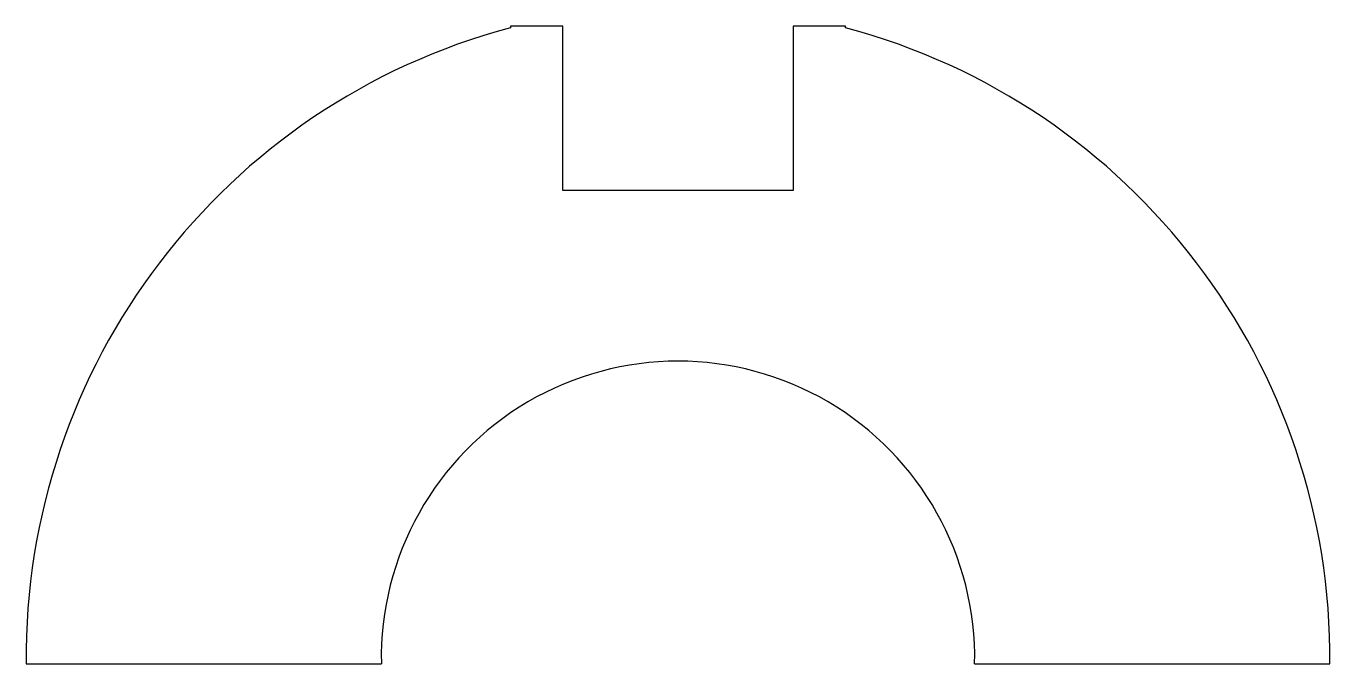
# Model space of a CAD drawing. Header units: millimetres. Extents: x -8.1 to 8.1, y -4 to 4.
import ezdxf

# ---------------------------------------------------------------- set-up
doc = ezdxf.new("R2010")
doc.units = ezdxf.units.MM
doc.layers.get('0').update_dxf_attribs({"linetype": 'CONTINUOUS'})

msp = doc.modelspace()

# ---------------------------------------------------------------- linework, layer by layer
for p, q in [((-1.425, 3.95), (-2.075, 3.95)), ((-2.075, 3.95), (-2.075, 3.929)), ((-1.425, 1.914), (-1.425, 3.95)), ((2.075, 3.95), (1.425, 3.95)), ((1.425, 3.95), (1.425, 1.914)), ((2.075, 3.929), (2.075, 3.95)), ((1.425, 1.914), (-1.425, 1.914)), ((-8.075, -3.95), (-3.674, -3.95)), ((3.674, -3.95), (8.075, -3.95))]:
    msp.add_line(p, q)
for radius, start, end in [(8.075, 104.8901, 180.5322), (8.075, -0.5322, 75.1099), (3.675, -1.1694, 181.1694)]:
    msp.add_arc((0, -3.875), radius, start, end)

doc.saveas('drawing.dxf')
